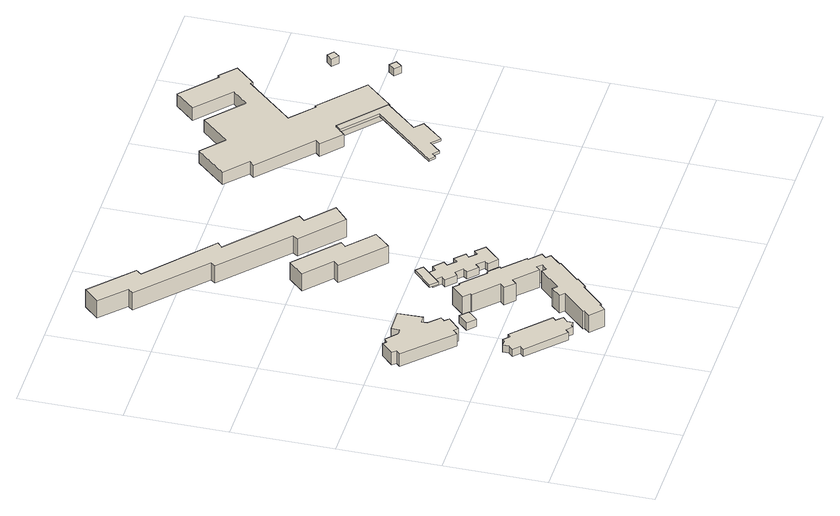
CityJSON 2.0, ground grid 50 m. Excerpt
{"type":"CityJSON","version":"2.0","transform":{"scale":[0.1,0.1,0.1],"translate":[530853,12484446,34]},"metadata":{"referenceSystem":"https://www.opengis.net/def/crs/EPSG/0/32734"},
"CityObjects":{
"building1":{"type":"Building","attributes":{"address":"Media Centre Browning Road Salt River Cape Town","building":"university","building:levels":2,"operator":"Cape Peninsula University of Technology","building_height":6.9,"plus_code":"4FRW3F65+MHR","ground_height":48.19,"roof_height":55.09},"geometry":[{"type":"Solid","lod":"1","boundaries":[[[[0,1,2,3]],[[1,4,5,2]],[[4,6,7,5]],[[6,8,9,7]],[[8,10,11,9]],[[10,12,13,11]],[[12,14,15,13]],[[14,16,17,15]],[[16,18,19,17]],[[18,20,21,19]],[[20,22,23,21]],[[22,24,25,23]],[[24,26,27,25]],[[26,28,29,27]],[[28,30,31,29]],[[30,32,33,31]],[[32,34,35,33]],[[34,36,37,35]],[[36,0,3,37]],[[3,2,5,7,9,11,13,15,17,19,21,23,25,27,29,31,33,35,37]],[[36,34,32,30,28,26,24,22,20,18,16,14,12,10,8,6,4,1,0]]]]}]},
"building2":{"type":"Building","attributes":{"address":"Browning Road Salt River Cape Town","building":"university","building:levels":1,"operator":"Cape Peninsula University of Technology","building_height":4.1,"plus_code":"4FRW3F65+GJ5","ground_height":47.2,"roof_height":51.3},"geometry":[{"type":"Solid","lod":"1","boundaries":[[[[38,39,40,41]],[[39,42,43,40]],[[42,44,45,43]],[[44,46,47,45]],[[46,48,49,47]],[[48,50,51,49]],[[50,52,53,51]],[[52,54,55,53]],[[54,56,57,55]],[[56,58,59,57]],[[58,60,61,59]],[[60,62,63,61]],[[62,64,65,63]],[[64,66,67,65]],[[66,68,69,67]],[[68,70,71,69]],[[70,72,73,71]],[[72,38,41,73]],[[41,40,43,45,47,49,51,53,55,57,59,61,63,65,67,69,71,73]],[[72,70,68,66,64,62,60,58,56,54,52,50,48,46,44,42,39,38]]]]}]},
"building3":{"type":"Building","attributes":{"address":"Browning Road Salt River","building":"yes","building:levels":1,"building_height":4.1,"plus_code":"4FRW3F65+JJH","ground_height":49.89,"roof_height":53.99},"geometry":[{"type":"Solid","lod":"1","boundaries":[[[[74,75,76,77]],[[75,78,79,76]],[[78,80,81,79]],[[80,74,77,81]],[[77,76,79,81]],[[80,78,75,74]]]]}]},
"building4":{"type":"Building","attributes":{"address":"Browning Road Salt River Cape Town","building":"dormitory","building:levels":3,"beds":"150","residential":"university","operator":"Cape Peninsula University of Technology","building_height":9.7,"plus_code":"4FRW3F65+GRP","ground_height":49.85,"roof_height":59.55},"geometry":[{"type":"Solid","lod":"1","boundaries":[[[[82,83,84,85]],[[83,86,87,84]],[[86,88,89,87]],[[88,90,91,89]],[[90,92,93,91]],[[92,94,95,93]],[[94,96,97,95]],[[96,98,99,97]],[[98,100,101,99]],[[100,102,103,101]],[[102,104,105,103]],[[104,106,107,105]],[[106,108,109,107]],[[108,110,111,109]],[[110,112,113,111]],[[112,114,115,113]],[[114,116,117,115]],[[116,118,119,117]],[[118,120,121,119]],[[120,122,123,121]],[[122,124,125,123]],[[124,126,127,125]],[[126,128,129,127]],[[128,130,131,129]],[[130,132,133,131]],[[132,134,135,133]],[[134,136,137,135]],[[136,138,139,137]],[[138,140,141,139]],[[140,142,143,141]],[[142,144,145,143]],[[144,146,147,145]],[[146,148,149,147]],[[148,150,151,149]],[[150,152,153,151]],[[152,154,155,153]],[[154,156,157,155]],[[156,158,159,157]],[[158,160,161,159]],[[160,82,85,161]],[[85,84,87,89,91,93,95,97,99,101,103,105,107,109,111,113,115,117,119,121,123,125,127,129,131,133,135,137,139,141,143,145,147,149,151,153,155,157,159,161]],[[160,158,156,154,152,150,148,146,144,142,140,138,136,134,132,130,128,126,124,122,120,118,116,114,112,110,108,106,104,102,100,98,96,94,92,90,88,86,83,82]]]]}]},
"building5":{"type":"Building","attributes":{"building":"roof","building:levels":1,"amenity":"shelter","operator":"Cape Peninsula University of Technology","building_height":1.3,"min_height":2.8,"plus_code":"4FRW3F65+PP9","ground_height":50.74,"roof_height":56.14,"bottom_roof_height":54.84},"geometry":[{"type":"Solid","lod":"1","boundaries":[[[[162,163,164,165]],[[163,166,167,164]],[[166,168,169,167]],[[168,162,165,169]],[[165,164,167,169]],[[168,166,163,162]]]]}]},
"building6":{"type":"Building","attributes":{"address":"Browning Road Salt River Cape Town","building":"university","building:levels":1,"operator":"Cape Peninsula University of Technology","building_height":4.1,"plus_code":"4FRW3F65+MR8","ground_height":47.73,"roof_height":51.83},"geometry":[{"type":"Solid","lod":"1","boundaries":[[[[170,171,172,173]],[[171,174,175,172]],[[174,176,177,175]],[[176,178,179,177]],[[178,180,181,179]],[[180,182,183,181]],[[182,184,185,183]],[[184,186,187,185]],[[186,188,189,187]],[[188,190,191,189]],[[190,192,193,191]],[[192,194,195,193]],[[194,196,197,195]],[[196,198,199,197]],[[198,200,201,199]],[[200,202,203,201]],[[202,204,205,203]],[[204,206,207,205]],[[206,208,209,207]],[[208,210,211,209]],[[210,212,213,211]],[[212,214,215,213]],[[214,216,217,215]],[[216,170,173,217]],[[173,172,175,177,179,181,183,185,187,189,191,193,195,197,199,201,203,205,207,209,211,213,215,217]],[[216,214,212,210,208,206,204,202,200,198,196,194,192,190,188,186,184,182,180,178,176,174,171,170]]]]}]},
"building7":{"type":"Building","attributes":{"address":"Salt River Cape Town","building":"dormitory","building:levels":3,"beds":"32","residential":"university","building_height":9.7,"plus_code":"4FRW3F65+VRP","ground_height":36.5,"roof_height":46.2},"geometry":[{"type":"Solid","lod":"1","boundaries":[[[[218,219,220,221]],[[219,222,223,220]],[[222,224,225,223]],[[224,226,227,225]],[[226,228,229,227]],[[228,230,231,229]],[[230,232,233,231]],[[232,218,221,233]],[[221,220,223,225,227,229,231,233]],[[232,230,228,226,224,222,219,218]]]]}]},
"building8":{"type":"Building","attributes":{"address":"Salt River Cape Town","building":"dormitory","building:levels":3,"beds":"74","residential":"university","building_height":9.7,"plus_code":"4FRW3F75+3QG","ground_height":34.32,"roof_height":44.02},"geometry":[{"type":"Solid","lod":"1","boundaries":[[[[234,235,236,237]],[[235,238,239,236]],[[238,240,241,239]],[[240,242,243,241]],[[242,244,245,243]],[[244,246,247,245]],[[246,248,249,247]],[[248,250,251,249]],[[250,252,253,251]],[[252,254,255,253]],[[254,256,257,255]],[[256,258,259,257]],[[258,260,261,259]],[[260,262,263,261]],[[262,264,265,263]],[[264,234,237,265]],[[237,236,239,241,243,245,247,249,251,253,255,257,259,261,263,265]],[[264,262,260,258,256,254,252,250,248,246,244,242,240,238,235,234]]]]}]},
"building9":{"type":"Building","attributes":{"building":"roof","building:levels":1,"building_height":1.3,"min_height":2.8,"plus_code":"4FRW3F66+V7G","ground_height":39.75,"roof_height":45.15,"bottom_roof_height":43.85},"geometry":[{"type":"Solid","lod":"1","boundaries":[[[[266,267,268,269]],[[267,270,271,268]],[[270,272,273,271]],[[272,274,275,273]],[[274,276,277,275]],[[276,278,279,277]],[[278,280,281,279]],[[280,282,283,281]],[[282,284,285,283]],[[284,286,287,285]],[[286,288,289,287]],[[288,266,269,289]],[[269,268,271,273,275,277,279,281,283,285,287,289]],[[288,286,284,282,280,278,276,274,272,270,267,266]]]]}]},
"building10":{"type":"Building","attributes":{"address":"Salt River Cape Town","building":"university","building:levels":2,"building_height":6.9,"plus_code":"4FRW3F76+358","ground_height":37.56,"roof_height":44.46},"geometry":[{"type":"Solid","lod":"1","boundaries":[[[[290,291,292,293]],[[291,294,295,292]],[[294,296,297,295]],[[296,298,299,297]],[[298,300,301,299]],[[300,302,303,301]],[[302,304,305,303]],[[304,306,307,305]],[[306,308,309,307]],[[308,310,311,309]],[[310,312,313,311]],[[312,314,315,313]],[[314,316,317,315]],[[316,318,319,317]],[[318,320,321,319]],[[320,322,323,321]],[[322,324,325,323]],[[324,326,327,325]],[[326,328,329,327]],[[328,330,331,329]],[[330,332,333,331]],[[332,334,335,333]],[[334,336,337,335]],[[336,338,339,337]],[[338,340,341,339]],[[340,290,293,341]],[[293,292,295,297,299,301,303,305,307,309,311,313,315,317,319,321,323,325,327,329,331,333,335,337,339,341]],[[340,338,336,334,332,330,328,326,324,322,320,318,316,314,312,310,308,306,304,302,300,298,296,294,291,290]]]]}]},
"building11":{"type":"Building","attributes":{"building":"guardhouse","building:levels":1,"building_height":4.1,"plus_code":"4FRW3F66+WF7","ground_height":40.4,"roof_height":44.5},"geometry":[{"type":"Solid","lod":"1","boundaries":[[[[342,343,344,345]],[[343,346,347,344]],[[346,348,349,347]],[[348,342,345,349]],[[345,344,347,349]],[[348,346,343,342]]]]}]},
"building12":{"type":"Building","attributes":{"building":"guardhouse","building:levels":1,"building_height":4.1,"plus_code":"4FRW3F76+2F8","ground_height":39.53,"roof_height":43.63},"geometry":[{"type":"Solid","lod":"1","boundaries":[[[[350,351,352,353]],[[351,354,355,352]],[[354,356,357,355]],[[356,350,353,357]],[[353,352,355,357]],[[356,354,351,350]]]]}]}
},
"vertices":[
[62,930,142],[5,873,142],[5,873,211],[62,930,211],[22,853,142],[22,853,211],[4,835,142],[4,835,211],[218,622,142],[218,622,211],[241,643,142],[241,643,211],[259,626,142],[259,626,211],[321,684,142],[321,684,211],[301,704,142],[301,704,211],[319,722,142],[319,722,211],[267,772,142],[267,772,211],[266,800,142],[266,800,211],[304,801,142],[304,801,211],[301,924,142],[301,924,211],[181,921,142],[181,921,211],[181,881,142],[181,881,211],[154,879,142],[154,879,211],[99,928,142],[99,928,211],[79,913,142],[79,913,211],
[279,424,132],[268,412,132],[268,412,173],[279,424,173],[240,413,132],[240,413,173],[240,382,132],[240,382,173],[219,361,132],[219,361,173],[250,331,132],[250,331,173],[232,313,132],[232,313,173],[406,146,132],[406,146,173],[423,164,132],[423,164,173],[452,137,132],[452,137,173],[461,146,132],[461,146,173],[488,146,132],[488,146,173],[488,175,132],[488,175,173],[512,199,132],[512,199,173],[483,227,132],[483,227,173],[498,243,132],[498,243,173],[324,410,132],[324,410,173],[309,395,132],[309,395,173],
[369,652,159],[323,604,159],[323,604,200],[369,652,200],[363,567,159],[363,567,200],[408,615,159],[408,615,200],
[545,29,158],[652,139,158],[652,139,256],[545,29,256],[658,134,158],[658,134,256],[702,180,158],[702,180,256],[698,184,158],[698,184,256],[797,286,158],[797,286,256],[794,292,158],[794,292,256],[844,344,158],[844,344,256],[823,364,158],[823,364,256],[844,386,158],[844,386,256],[790,438,158],[790,438,256],[795,443,158],[795,443,256],[694,540,158],[694,540,256],[701,547,158],[701,547,256],[651,595,158],[651,595,256],[644,587,158],[644,587,256],[532,695,158],[532,695,256],[526,689,158],[526,689,256],[498,716,158],[498,716,256],[437,653,158],[437,653,256],[468,623,158],[468,623,256],[464,619,158],[464,619,256],[576,511,158],[576,511,256],[554,489,158],[554,489,256],[599,445,158],[599,445,256],[621,467,158],[621,467,256],[725,366,158],[725,366,256],[744,385,158],[744,385,256],[766,364,158],[766,364,256],[741,338,158],[741,338,256],[721,357,158],[721,357,256],[623,256,158],[623,256,256],[603,275,158],[603,275,256],[560,230,158],[560,230,256],[581,210,158],[581,210,256],[470,95,158],[470,95,256],[476,89,158],[476,89,256],[450,62,158],[450,62,256],[511,4,158],[511,4,256],[540,34,158],[540,34,256],
[533,833,208],[564,800,208],[564,800,221],[533,833,221],[658,895,208],[658,895,221],[625,927,208],[625,927,221],
[668,888,137],[627,842,137],[627,842,178],[668,888,178],[662,808,137],[662,808,178],[645,789,137],[645,789,178],[691,745,137],[691,745,178],[709,761,137],[709,761,178],[745,729,137],[745,729,178],[728,709,137],[728,709,178],[775,665,137],[775,665,178],[791,682,137],[791,682,178],[826,649,137],[826,649,178],[811,632,137],[811,632,178],[855,593,137],[855,593,178],[932,673,137],[932,673,178],[890,715,137],[890,715,178],[872,697,137],[872,697,178],[840,730,137],[840,730,178],[857,748,137],[857,748,178],[810,794,137],[810,794,178],[791,773,137],[791,773,178],[755,810,137],[755,810,178],[773,828,137],[773,828,178],[726,871,137],[726,871,178],[706,852,137],[706,852,178],
[665,1524,25],[595,1448,25],[595,1448,122],[665,1524,122],[722,1332,25],[722,1332,122],[697,1306,25],[697,1306,122],[899,1122,25],[899,1122,122],[971,1200,25],[971,1200,122],[847,1313,25],[847,1313,122],[869,1337,25],[869,1337,122],
[256,2377,3],[187,2306,3],[187,2306,100],[256,2377,100],[307,2189,3],[307,2189,100],[287,2164,3],[287,2164,100],[597,1877,3],[597,1877,100],[580,1853,3],[580,1853,100],[890,1569,3],[890,1569,100],[875,1545,3],[875,1545,100],[1072,1366,3],[1072,1366,100],[1148,1434,3],[1148,1434,100],[1018,1551,3],[1018,1551,100],[1043,1580,3],[1043,1580,100],[726,1861,3],[726,1861,100],[753,1886,3],[753,1886,100],[435,2164,3],[435,2164,100],[457,2191,3],[457,2191,100],
[1711,1564,99],[1870,1421,99],[1870,1421,111],[1711,1564,111],[1596,1117,99],[1596,1117,111],[1624,1093,99],[1624,1093,111],[1641,1112,99],[1641,1112,111],[1668,1086,99],[1668,1086,111],[1718,1140,99],[1718,1140,111],[1761,1102,99],[1761,1102,111],[1852,1208,99],[1852,1208,111],[1813,1246,99],[1813,1246,111],[1950,1400,99],[1950,1400,111],[1735,1590,99],[1735,1590,111],
[1711,1564,36],[1735,1590,36],[1735,1590,105],[1711,1564,105],[1950,1400,36],[1950,1400,105],[1957,1394,36],[1957,1394,105],[2080,1530,36],[2080,1530,105],[1865,1722,36],[1865,1722,105],[1859,1715,36],[1859,1715,105],[1744,1817,36],[1744,1817,105],[1952,2049,36],[1952,2049,105],[1963,2039,36],[1963,2039,105],[2052,2137,36],[2052,2137,105],[1973,2208,36],[1973,2208,105],[1964,2198,36],[1964,2198,105],[1792,2352,36],[1792,2352,105],[1705,2257,36],[1705,2257,105],[1873,2106,36],[1873,2106,105],[1804,2030,36],[1804,2030,105],[1632,2184,36],[1632,2184,105],[1509,2048,36],[1509,2048,105],[1400,2145,36],[1400,2145,105],[1269,2000,36],[1269,2000,105],[1379,1901,36],[1379,1901,105],[1357,1878,36],[1357,1878,105],[1610,1651,36],[1610,1651,105],[1589,1628,36],[1589,1628,105],[1687,1540,36],[1687,1540,105],
[2226,1447,64],[2257,1420,64],[2257,1420,105],[2226,1447,105],[2283,1450,64],[2283,1450,105],[2252,1477,64],[2252,1477,105],
[2236,1742,55],[2268,1715,55],[2268,1715,96],[2236,1742,96],[2294,1746,55],[2294,1746,96],[2263,1772,55],[2263,1772,96]
]}
